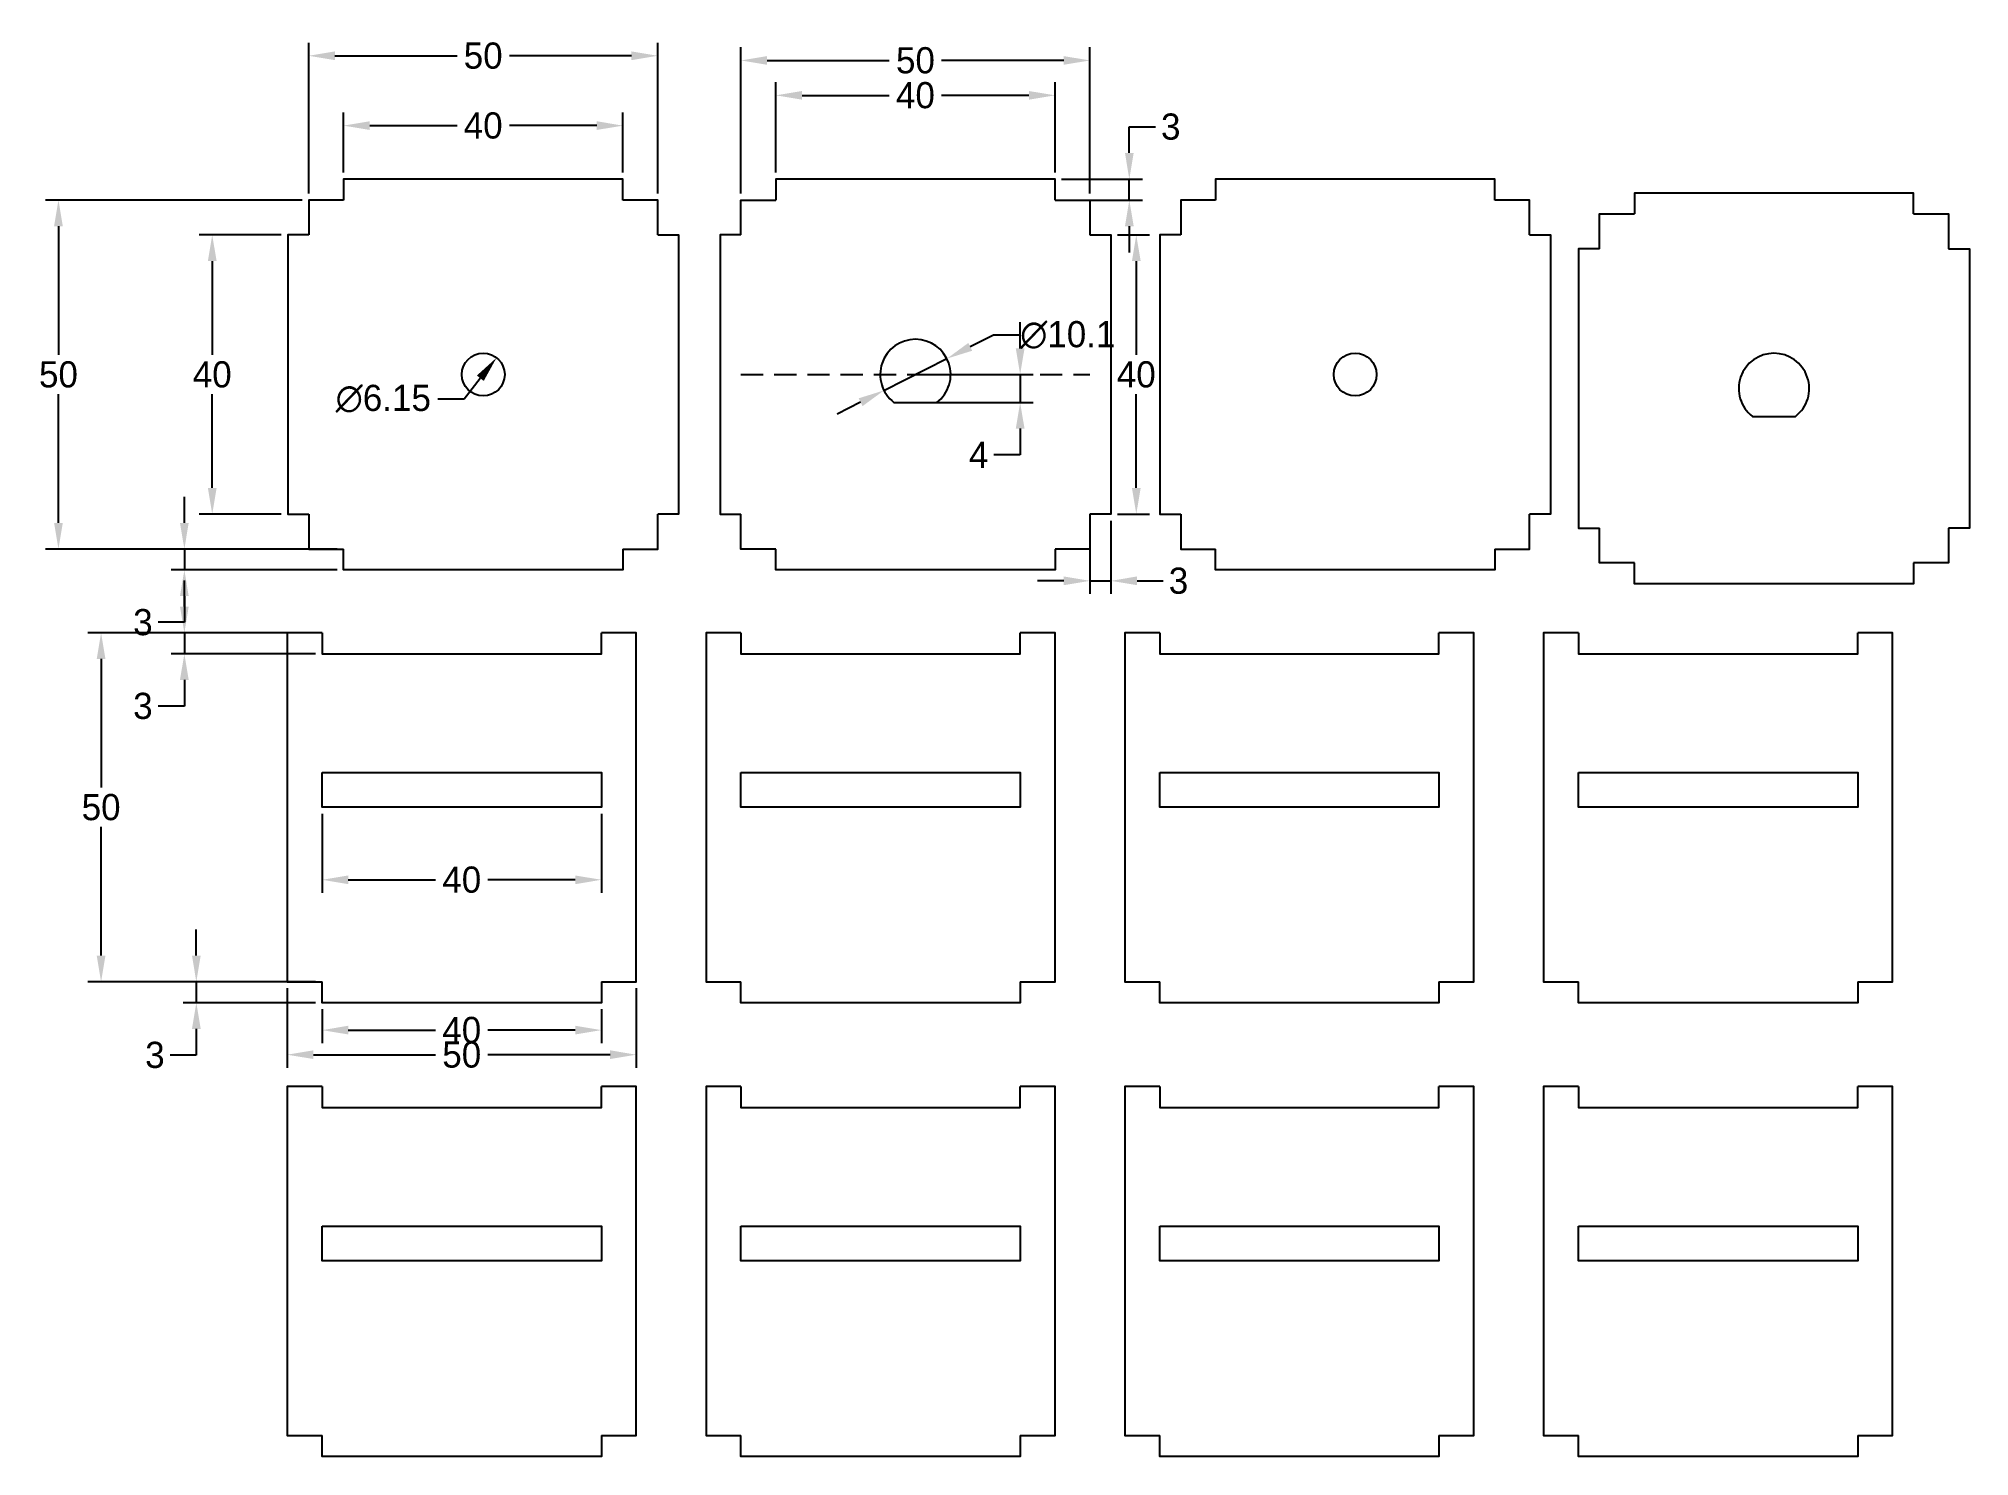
# Model space of a CAD drawing. Header units: millimetres. Extents: x -36 to 241, y 0 to 203.
import ezdxf

# ---------------------------------------------------------------- set-up
doc = ezdxf.new("R2010")
doc.units = ezdxf.units.MM
doc.header["$LTSCALE"] = 0.5
doc.linetypes.add('HIDDEN', pattern=[9.525, 6.35, -3.175])
doc.layers.add('Dim', color=4, linetype='Continuous')
doc.layers.add('Hide', color=3, linetype='HIDDEN')
doc.dimstyles.new('ISO-25', dxfattribs={"dimtxt": 2.5, "dimasz": 2.5, "dimexe": 1.25, "dimexo": 0.625, "dimtad": 1, "dimtxsty": 'Standard', "dimcen": 2.5, "dimadec": 0, "dimazin": 0, "dimtfac": 1, "dimtmove": 0, "dimatfit": 3, "dimfxl": 1, "dimarcsym": 0})

# ---------------------------------------------------------------- blocks, each defined once
blk = doc.blocks.new('*D28')
at = {"layer": 'Defpoints', "color": 0, "transparency": 16777216}
for p in [(90, 155), (90, 151), (105, 151)]:
    blk.add_point(p, dxfattribs=at)
at = {"layer": 'Dim', "color": 0, "lineweight": -2, "transparency": 16777216}
for p, q in [((105, 158.75), (105, 162.5)), ((90.94, 155), (106.88, 155)), ((105, 155), (105, 151)), ((90.94, 151), (106.88, 151)), ((105, 147.25), (105, 143.5)), ((105, 143.5), (101.25, 143.5))]:
    blk.add_line(p, q, dxfattribs=at)
at = {"layer": 'Dim', "color": 0, "transparency": 16777216}
for points in [[(104.38, 158.75), (105.63, 158.75), (105, 155)], [(104.38, 147.25), (105.63, 147.25), (105, 151)]]:
    blk.add_solid(points, dxfattribs=at)
at = {"layer": 'Dim', "color": 0, "transparency": 16777216, "insert": (99.06, 143.5), "char_height": 3.75, "attachment_point": 5}
blk.add_mtext('4', dxfattribs=at)
blk = doc.blocks.new('*D29')
at = {"layer": 'Defpoints', "color": 0, "transparency": 16777216}
for p in [(94.51, 157.28), (85.49, 152.72)]:
    blk.add_point(p, dxfattribs=at)
at = {"layer": 'Dim', "color": 0, "lineweight": -2, "transparency": 16777216}
for p, q in [((101.2, 160.66), (97.86, 158.97)), ((104.95, 160.66), (101.2, 160.66)), ((85.49, 152.72), (94.51, 157.28)), ((82.14, 151.03), (78.8, 149.34))]:
    blk.add_line(p, q, dxfattribs=at)
at = {"layer": 'Dim', "color": 0, "transparency": 16777216}
for points in [[(97.57, 159.52), (98.14, 158.41), (94.51, 157.28)], [(81.86, 151.59), (82.43, 150.48), (85.49, 152.72)]]:
    blk.add_solid(points, dxfattribs=at)
at = {"layer": 'Dim', "color": 0, "transparency": 16777216, "insert": (111.83, 160.66), "char_height": 3.75, "attachment_point": 5}
blk.add_mtext('∅10.1', dxfattribs=at)
blk = doc.blocks.new('*D30')
at = {"layer": 'Defpoints', "color": 0, "transparency": 16777216}
for p in [(29.99, 157.41), (26.16, 152.59)]:
    blk.add_point(p, dxfattribs=at)
at = {"layer": 'Dim', "color": 0, "lineweight": -2, "transparency": 16777216}
for p, q in [((25.33, 151.53), (27.66, 154.47)), ((21.58, 151.53), (25.33, 151.53))]:
    blk.add_line(p, q, dxfattribs=at)
at = {"layer": 'Dim', "color": 0, "transparency": 16777216}
blk.add_solid([(27.17, 154.86), (28.15, 154.08), (29.99, 157.41)], dxfattribs=at)
at = {"layer": 'Dim', "color": 0, "transparency": 16777216, "insert": (13.76, 151.53), "char_height": 3.75, "attachment_point": 5}
blk.add_mtext('∅6.15', dxfattribs=at)
blk = doc.blocks.new('*D31')
at = {"layer": 'Defpoints', "color": 0, "transparency": 16777216}
for p in [(0.07, 175), (-10.75, 135), (0.07, 135)]:
    blk.add_point(p, dxfattribs=at)
at = {"layer": 'Dim', "color": 0, "lineweight": -2, "transparency": 16777216}
for p, q in [((-0.86, 175), (-12.62, 175)), ((-10.75, 171.25), (-10.75, 157.81)), ((-10.75, 138.75), (-10.75, 152.19)), ((-0.86, 135), (-12.62, 135))]:
    blk.add_line(p, q, dxfattribs=at)
at = {"layer": 'Dim', "color": 0, "transparency": 16777216}
for points in [[(-11.37, 171.25), (-10.12, 171.25), (-10.75, 175)], [(-11.37, 138.75), (-10.12, 138.75), (-10.75, 135)]]:
    blk.add_solid(points, dxfattribs=at)
at = {"layer": 'Dim', "color": 0, "transparency": 16777216, "insert": (-10.75, 155), "char_height": 3.75, "attachment_point": 5}
blk.add_mtext('40', dxfattribs=at)
blk = doc.blocks.new('*D32')
at = {"layer": 'Defpoints', "color": 0, "transparency": 16777216}
for p in [(3.07, 180), (-32.78, 130), (3.07, 130)]:
    blk.add_point(p, dxfattribs=at)
at = {"layer": 'Dim', "color": 0, "lineweight": -2, "transparency": 16777216}
for p, q in [((2.14, 180), (-34.66, 180)), ((-32.78, 176.25), (-32.78, 157.81)), ((-32.78, 133.75), (-32.78, 152.19)), ((2.14, 130), (-34.66, 130))]:
    blk.add_line(p, q, dxfattribs=at)
at = {"layer": 'Dim', "color": 0, "transparency": 16777216}
for points in [[(-33.41, 176.25), (-32.16, 176.25), (-32.78, 180)], [(-33.41, 133.75), (-32.16, 133.75), (-32.78, 130)]]:
    blk.add_solid(points, dxfattribs=at)
at = {"layer": 'Dim', "color": 0, "transparency": 16777216, "insert": (-32.78, 155), "char_height": 3.75, "attachment_point": 5}
blk.add_mtext('50', dxfattribs=at)
blk = doc.blocks.new('*D33')
at = {"layer": 'Defpoints', "color": 0, "transparency": 16777216}
for p in [(53.07, 200.67), (3.07, 180), (53.07, 180)]:
    blk.add_point(p, dxfattribs=at)
at = {"layer": 'Dim', "color": 0, "lineweight": -2, "transparency": 16777216}
for p, q in [((3.07, 180.94), (3.07, 202.54)), ((53.07, 180.94), (53.07, 202.54)), ((6.82, 200.67), (24.32, 200.67)), ((49.32, 200.67), (31.82, 200.67))]:
    blk.add_line(p, q, dxfattribs=at)
at = {"layer": 'Dim', "color": 0, "transparency": 16777216}
for points in [[(6.82, 201.29), (6.82, 200.04), (3.07, 200.67)], [(49.32, 201.29), (49.32, 200.04), (53.07, 200.67)]]:
    blk.add_solid(points, dxfattribs=at)
at = {"layer": 'Dim', "color": 0, "transparency": 16777216, "insert": (28.07, 200.67), "char_height": 3.75, "attachment_point": 5}
blk.add_mtext('50', dxfattribs=at)
blk = doc.blocks.new('*D34')
at = {"layer": 'Defpoints', "color": 0, "transparency": 16777216}
for p in [(48.08, 190.66), (8.07, 183), (48.08, 183)]:
    blk.add_point(p, dxfattribs=at)
at = {"layer": 'Dim', "color": 0, "lineweight": -2, "transparency": 16777216}
for p, q in [((8.07, 183.94), (8.07, 192.54)), ((48.08, 183.94), (48.08, 192.54)), ((11.82, 190.66), (24.32, 190.66)), ((44.33, 190.66), (31.82, 190.66))]:
    blk.add_line(p, q, dxfattribs=at)
at = {"layer": 'Dim', "color": 0, "transparency": 16777216}
for points in [[(11.82, 191.29), (11.82, 190.04), (8.07, 190.66)], [(44.33, 191.29), (44.33, 190.04), (48.08, 190.66)]]:
    blk.add_solid(points, dxfattribs=at)
at = {"layer": 'Dim', "color": 0, "transparency": 16777216, "insert": (28.07, 190.66), "char_height": 3.75, "attachment_point": 5}
blk.add_mtext('40', dxfattribs=at)
blk = doc.blocks.new('*D35')
at = {"layer": 'Defpoints', "color": 0, "transparency": 16777216}
for p in [(0, 118), (-26.67, 68), (0, 68)]:
    blk.add_point(p, dxfattribs=at)
at = {"layer": 'Dim', "color": 0, "lineweight": -2, "transparency": 16777216}
for p, q in [((-0.94, 118), (-28.55, 118)), ((-26.67, 114.25), (-26.67, 95.81)), ((-26.67, 71.75), (-26.67, 90.19)), ((-0.94, 68), (-28.55, 68))]:
    blk.add_line(p, q, dxfattribs=at)
at = {"layer": 'Dim', "color": 0, "transparency": 16777216}
for points in [[(-27.3, 114.25), (-26.05, 114.25), (-26.67, 118)], [(-27.3, 71.75), (-26.05, 71.75), (-26.67, 68)]]:
    blk.add_solid(points, dxfattribs=at)
at = {"layer": 'Dim', "color": 0, "transparency": 16777216, "insert": (-26.67, 93), "char_height": 3.75, "attachment_point": 5}
blk.add_mtext('50', dxfattribs=at)
blk = doc.blocks.new('*D36')
at = {"layer": 'Defpoints', "color": 0, "transparency": 16777216}
for p in [(5, 65), (45, 65), (45, 61.07)]:
    blk.add_point(p, dxfattribs=at)
at = {"layer": 'Dim', "color": 0, "lineweight": -2, "transparency": 16777216}
for p, q in [((5, 64.06), (5, 59.2)), ((45, 64.06), (45, 59.2)), ((8.75, 61.07), (21.25, 61.07)), ((41.25, 61.07), (28.75, 61.07))]:
    blk.add_line(p, q, dxfattribs=at)
at = {"layer": 'Dim', "color": 0, "transparency": 16777216}
for points in [[(8.75, 61.7), (8.75, 60.45), (5, 61.07)], [(41.25, 61.7), (41.25, 60.45), (45, 61.07)]]:
    blk.add_solid(points, dxfattribs=at)
at = {"layer": 'Dim', "color": 0, "transparency": 16777216, "insert": (25, 61.07), "char_height": 3.75, "attachment_point": 5}
blk.add_mtext('40', dxfattribs=at)
blk = doc.blocks.new('*D37')
at = {"layer": 'Defpoints', "color": 0, "transparency": 16777216}
for p in [(0, 68), (50, 68), (50, 57.55)]:
    blk.add_point(p, dxfattribs=at)
at = {"layer": 'Dim', "color": 0, "lineweight": -2, "transparency": 16777216}
for p, q in [((0, 67.06), (0, 55.68)), ((50, 67.06), (50, 55.68)), ((3.75, 57.55), (21.25, 57.55)), ((46.25, 57.55), (28.75, 57.55))]:
    blk.add_line(p, q, dxfattribs=at)
at = {"layer": 'Dim', "color": 0, "transparency": 16777216}
for points in [[(3.75, 58.18), (3.75, 56.93), (0, 57.55)], [(46.25, 58.18), (46.25, 56.93), (50, 57.55)]]:
    blk.add_solid(points, dxfattribs=at)
at = {"layer": 'Dim', "color": 0, "transparency": 16777216, "insert": (25, 57.55), "char_height": 3.75, "attachment_point": 5}
blk.add_mtext('50', dxfattribs=at)
blk = doc.blocks.new('*D38')
at = {"layer": 'Defpoints', "color": 0, "transparency": 16777216}
for p in [(5, 93), (45, 93), (45, 82.61)]:
    blk.add_point(p, dxfattribs=at)
at = {"layer": 'Dim', "color": 0, "lineweight": -2, "transparency": 16777216}
for p, q in [((5, 92.06), (5, 80.73)), ((45, 92.06), (45, 80.73)), ((8.75, 82.61), (21.25, 82.61)), ((41.25, 82.61), (28.75, 82.61))]:
    blk.add_line(p, q, dxfattribs=at)
at = {"layer": 'Dim', "color": 0, "transparency": 16777216}
for points in [[(8.75, 83.23), (8.75, 81.98), (5, 82.61)], [(41.25, 83.23), (41.25, 81.98), (45, 82.61)]]:
    blk.add_solid(points, dxfattribs=at)
at = {"layer": 'Dim', "color": 0, "transparency": 16777216, "insert": (25, 82.61), "char_height": 3.75, "attachment_point": 5}
blk.add_mtext('40', dxfattribs=at)
blk = doc.blocks.new('*D39')
at = {"layer": 'Defpoints', "color": 0, "transparency": 16777216}
for p in [(5, 68), (-13.03, 65), (5, 65)]:
    blk.add_point(p, dxfattribs=at)
at = {"layer": 'Dim', "color": 0, "lineweight": -2}
for p, q in [((-13.03, 71.75), (-13.03, 75.5)), ((4.06, 68), (-14.9, 68)), ((-13.03, 68), (-13.03, 65)), ((4.06, 65), (-14.9, 65)), ((-13.03, 61.25), (-13.03, 57.5)), ((-13.03, 57.5), (-16.78, 57.5))]:
    blk.add_line(p, q, dxfattribs=at)
at = {"layer": 'Dim', "color": 0}
for points in [[(-13.65, 71.75), (-12.4, 71.75), (-13.03, 68)], [(-13.65, 61.25), (-12.4, 61.25), (-13.03, 65)]]:
    blk.add_solid(points, dxfattribs=at)
at = {"layer": 'Dim', "color": 0, "insert": (-18.96, 57.5), "char_height": 3.75, "attachment_point": 5}
blk.add_mtext('3', dxfattribs=at)
blk = doc.blocks.new('*D40')
at = {"layer": 'Defpoints', "color": 0, "transparency": 16777216}
for p in [(5, 118), (-14.74, 115), (5, 115)]:
    blk.add_point(p, dxfattribs=at)
at = {"layer": 'Dim', "color": 0, "lineweight": -2}
for p, q in [((-14.74, 121.75), (-14.74, 125.5)), ((4.06, 118), (-16.62, 118)), ((-14.74, 118), (-14.74, 115)), ((4.06, 115), (-16.62, 115)), ((-14.74, 111.25), (-14.74, 107.5)), ((-14.74, 107.5), (-18.49, 107.5))]:
    blk.add_line(p, q, dxfattribs=at)
at = {"layer": 'Dim', "color": 0}
for points in [[(-15.37, 121.75), (-14.12, 121.75), (-14.74, 118)], [(-15.37, 111.25), (-14.12, 111.25), (-14.74, 115)]]:
    blk.add_solid(points, dxfattribs=at)
at = {"layer": 'Dim', "color": 0, "insert": (-20.68, 107.5), "char_height": 3.75, "attachment_point": 5}
blk.add_mtext('3', dxfattribs=at)
blk = doc.blocks.new('*D41')
at = {"layer": 'Defpoints', "color": 0, "transparency": 16777216}
for p in [(8.08, 130), (-14.74, 127), (8.08, 127)]:
    blk.add_point(p, dxfattribs=at)
at = {"layer": 'Dim', "color": 0, "lineweight": -2}
for p, q in [((-14.74, 133.75), (-14.74, 137.5)), ((7.14, 130), (-16.62, 130)), ((-14.74, 130), (-14.74, 127)), ((7.14, 127), (-16.62, 127)), ((-14.74, 123.25), (-14.74, 119.5)), ((-14.74, 119.5), (-18.49, 119.5))]:
    blk.add_line(p, q, dxfattribs=at)
at = {"layer": 'Dim', "color": 0}
for points in [[(-15.37, 133.75), (-14.12, 133.75), (-14.74, 130)], [(-15.37, 123.25), (-14.12, 123.25), (-14.74, 127)]]:
    blk.add_solid(points, dxfattribs=at)
at = {"layer": 'Dim', "color": 0, "insert": (-20.68, 119.5), "char_height": 3.75, "attachment_point": 5}
blk.add_mtext('3', dxfattribs=at)
blk = doc.blocks.new('*D47')
at = {"layer": 'Defpoints', "color": 0, "transparency": 16777216}
for p in [(110, 195), (70, 183), (110, 183)]:
    blk.add_point(p, dxfattribs=at)
at = {"layer": 'Dim', "color": 0, "lineweight": -2}
for p, q in [((70, 183.94), (70, 196.88)), ((110, 183.94), (110, 196.88)), ((73.75, 195), (86.25, 195)), ((106.25, 195), (93.75, 195))]:
    blk.add_line(p, q, dxfattribs=at)
at = {"layer": 'Dim', "color": 0}
for points in [[(73.75, 195.62), (73.75, 194.38), (70, 195)], [(106.25, 195.62), (106.25, 194.38), (110, 195)]]:
    blk.add_solid(points, dxfattribs=at)
at = {"layer": 'Dim', "color": 0, "insert": (90, 195), "char_height": 3.75, "attachment_point": 5}
blk.add_mtext('40', dxfattribs=at)
blk = doc.blocks.new('*D48')
at = {"layer": 'Defpoints', "color": 0, "transparency": 16777216}
for p in [(115, 200), (65, 180), (115, 180)]:
    blk.add_point(p, dxfattribs=at)
at = {"layer": 'Dim', "color": 0, "lineweight": -2}
for p, q in [((65, 180.94), (65, 201.88)), ((68.75, 200), (86.25, 200)), ((111.25, 200), (93.75, 200)), ((115, 180.94), (115, 201.88))]:
    blk.add_line(p, q, dxfattribs=at)
at = {"layer": 'Dim', "color": 0}
for points in [[(68.75, 200.62), (68.75, 199.38), (65, 200)], [(111.25, 200.62), (111.25, 199.38), (115, 200)]]:
    blk.add_solid(points, dxfattribs=at)
at = {"layer": 'Dim', "color": 0, "insert": (90, 200), "char_height": 3.75, "attachment_point": 5}
blk.add_mtext('50', dxfattribs=at)
blk = doc.blocks.new('*D49')
at = {"layer": 'Defpoints', "color": 0, "transparency": 16777216}
for p in [(110, 183), (120.64, 183), (110, 180)]:
    blk.add_point(p, dxfattribs=at)
at = {"layer": 'Dim', "color": 0, "lineweight": -2}
for p, q in [((120.64, 186.75), (120.64, 190.5)), ((120.64, 190.5), (124.39, 190.5)), ((110.94, 183), (122.52, 183)), ((120.64, 180), (120.64, 183)), ((110.94, 180), (122.52, 180)), ((120.64, 176.25), (120.64, 172.5))]:
    blk.add_line(p, q, dxfattribs=at)
at = {"layer": 'Dim', "color": 0}
for points in [[(120.02, 186.75), (121.27, 186.75), (120.64, 183)], [(120.02, 176.25), (121.27, 176.25), (120.64, 180)]]:
    blk.add_solid(points, dxfattribs=at)
at = {"layer": 'Dim', "color": 0, "insert": (126.58, 190.5), "char_height": 3.75, "attachment_point": 5}
blk.add_mtext('3', dxfattribs=at)
blk = doc.blocks.new('*D50')
at = {"layer": 'Defpoints', "color": 0, "transparency": 16777216}
for p in [(115, 135), (118, 135), (118, 125.44)]:
    blk.add_point(p, dxfattribs=at)
at = {"layer": 'Dim', "color": 0, "lineweight": -2}
for p, q in [((115, 134.06), (115, 123.57)), ((118, 134.06), (118, 123.57)), ((111.25, 125.44), (107.5, 125.44)), ((115, 125.44), (118, 125.44)), ((121.75, 125.44), (125.5, 125.44))]:
    blk.add_line(p, q, dxfattribs=at)
at = {"layer": 'Dim', "color": 0}
for points in [[(111.25, 126.07), (111.25, 124.82), (115, 125.44)], [(121.75, 126.07), (121.75, 124.82), (118, 125.44)]]:
    blk.add_solid(points, dxfattribs=at)
at = {"layer": 'Dim', "color": 0, "insert": (127.69, 125.44), "char_height": 3.75, "attachment_point": 5}
blk.add_mtext('3', dxfattribs=at)
blk = doc.blocks.new('*D51')
at = {"layer": 'Defpoints', "color": 0, "transparency": 16777216}
for p in [(118, 175), (118, 135), (121.64, 135)]:
    blk.add_point(p, dxfattribs=at)
at = {"layer": 'Dim', "color": 0, "lineweight": -2}
for p, q in [((118.94, 175), (123.52, 175)), ((121.64, 171.25), (121.64, 157.81)), ((121.64, 138.75), (121.64, 152.19)), ((118.94, 135), (123.52, 135))]:
    blk.add_line(p, q, dxfattribs=at)
at = {"layer": 'Dim', "color": 0}
for points in [[(121.02, 171.25), (122.27, 171.25), (121.64, 175)], [(121.02, 138.75), (122.27, 138.75), (121.64, 135)]]:
    blk.add_solid(points, dxfattribs=at)
at = {"layer": 'Dim', "color": 0, "insert": (121.64, 155), "char_height": 3.75, "attachment_point": 5}
blk.add_mtext('40', dxfattribs=at)

msp = doc.modelspace()

# ---------------------------------------------------------------- linework, layer by layer
for p, q in [((86.917, 151), (93.083, 151)), ((209.917, 149), (216.083, 149))]:
    msp.add_line(p, q)
for points in [[(48.075, 180), (48.075, 183), (8.075, 183), (8.075, 180)], [(110, 180), (110, 183), (70, 183), (70, 180)], [(173, 180), (173, 183), (133, 183), (133, 180)], [(8.075, 180), (3.075, 180), (3.075, 175)], [(53.075, 175), (53.075, 180), (48.075, 180)], [(65, 175), (65, 180), (70, 180)], [(110, 180), (115, 180), (115, 175)], [(133, 180), (128, 180), (128, 175)], [(178, 175), (178, 180), (173, 180)], [(233, 178), (233, 181), (193, 181), (193, 178)], [(188, 173), (188, 178), (193, 178)], [(233, 178), (238, 178), (238, 173)], [(3.075, 175), (0.075, 175), (0.075, 135), (3.075, 135)], [(53.075, 175), (56.075, 175), (56.075, 135), (53.075, 135)], [(65, 175), (62, 175), (62, 135), (65, 135)], [(115, 175), (118, 175), (118, 135), (115, 135)], [(128, 175), (125, 175), (125, 135), (128, 135)], [(178, 175), (181, 175), (181, 135), (178, 135)], [(188, 173), (185, 173), (185, 133), (188, 133)], [(238, 173), (241, 173), (241, 133), (238, 133)], [(3.075, 135), (3.075, 130), (8.075, 130)], [(48.075, 130), (53.075, 130), (53.075, 135)], [(70, 130), (65, 130), (65, 135)], [(115, 135), (115, 130), (110, 130)], [(128, 135), (128, 130), (133, 130)], [(173, 130), (178, 130), (178, 135)], [(193, 128), (188, 128), (188, 133)], [(238, 133), (238, 128), (233, 128)], [(48.075, 130), (48.075, 127), (8.075, 127), (8.075, 130)], [(110, 130), (110, 127), (70, 127), (70, 130)], [(173, 130), (173, 127), (133, 127), (133, 130)], [(233, 128), (233, 125), (193, 125), (193, 128)], [(5, 118), (0, 118), (0, 68), (5, 68)], [(5, 118), (5, 115), (45, 115), (45, 118)], [(45, 68), (50, 68), (50, 118), (45, 118)], [(65, 118), (60, 118), (60, 68), (65, 68)], [(65, 118), (65, 115), (105, 115), (105, 118)], [(105, 68), (110, 68), (110, 118), (105, 118)], [(125, 118), (120, 118), (120, 68), (125, 68)], [(125, 118), (125, 115), (165, 115), (165, 118)], [(165, 68), (170, 68), (170, 118), (165, 118)], [(185, 118), (180, 118), (180, 68), (185, 68)], [(185, 118), (185, 115), (225, 115), (225, 118)], [(225, 68), (230, 68), (230, 118), (225, 118)], [(45, 68), (45, 65), (5, 65), (5, 68)], [(105, 68), (105, 65), (65, 65), (65, 68)], [(165, 68), (165, 65), (125, 65), (125, 68)], [(225, 68), (225, 65), (185, 65), (185, 68)], [(5, 53), (0, 53), (0, 3), (5, 3)], [(5, 53), (5, 50), (45, 50), (45, 53)], [(45, 3), (50, 3), (50, 53), (45, 53)], [(65, 53), (60, 53), (60, 3), (65, 3)], [(65, 53), (65, 50), (105, 50), (105, 53)], [(105, 3), (110, 3), (110, 53), (105, 53)], [(125, 53), (120, 53), (120, 3), (125, 3)], [(125, 53), (125, 50), (165, 50), (165, 53)], [(165, 3), (170, 3), (170, 53), (165, 53)], [(185, 53), (180, 53), (180, 3), (185, 3)], [(185, 53), (185, 50), (225, 50), (225, 53)], [(225, 3), (230, 3), (230, 53), (225, 53)], [(45, 3), (45, 0), (5, 0), (5, 3)], [(105, 3), (105, 0), (65, 0), (65, 3)], [(165, 3), (165, 0), (125, 0), (125, 3)], [(225, 3), (225, 0), (185, 0), (185, 3)]]:
    msp.add_lwpolyline(points)
for points in [[(5, 98), (45, 98), (45, 93), (5, 93)], [(65, 98), (105, 98), (105, 93), (65, 93)], [(125, 98), (165, 98), (165, 93), (125, 93)], [(185, 98), (225, 98), (225, 93), (185, 93)], [(5, 33), (45, 33), (45, 28), (5, 28)], [(65, 33), (105, 33), (105, 28), (65, 28)], [(125, 33), (165, 33), (165, 28), (125, 28)], [(185, 33), (225, 33), (225, 28), (185, 28)]]:
    msp.add_lwpolyline(points, close=True)
for centre in [(28.075, 155), (153, 155)]:
    msp.add_circle(centre, 3.075)
for centre in [(90, 155), (213, 153)]:
    msp.add_arc(centre, 5.05, 307.61976, 232.38024)
at = {"layer": 'Hide'}
msp.add_line((65, 155), (115, 155), dxfattribs=at)

# ---------------------------------------------------------------- dimensions: what is measured, and where the dimension line sits
at = {"layer": 'Dim'}
for p1, p2, distance, picture, middle in [((3.075, 180), (53.075, 180), 20.666, '*D33', (28.075, 200.666)), ((8.075, 183), (48.075, 183), 7.661, '*D34', (28.075, 190.661)), ((3.075, 180), (3.075, 130), -35.858, '*D32', (-32.783, 155)), ((0.075, 175), (0.075, 135), -10.822, '*D31', (-10.747, 155)), ((90, 155), (90, 151), 15, '*D28', (99.063, 143.5)), ((8.075, 130), (8.075, 127), -22.818, '*D41', (-20.681, 119.5)), ((5, 118), (5, 115), -19.743, '*D40', (-20.681, 107.5)), ((0, 118), (0, 68), -26.674, '*D35', (-26.674, 93)), ((5, 93), (45, 93), -10.392, '*D38', (25, 82.608)), ((5, 68), (5, 65), -18.026, '*D39', (-18.963, 57.5)), ((0, 68), (50, 68), -10.447, '*D37', (25, 57.553)), ((5, 65), (45, 65), -3.926, '*D36', (25, 61.074))]:
    dim = msp.add_aligned_dim(p1=p1, p2=p2, distance=distance, dimstyle='ISO-25', override={"dimscale": 1.5, "dimtad": 0, "dimtih": 1, "dimtoh": 1, "dimdsep": 46}, dxfattribs=at)
    dim.commit()
    dim.dimension.update_dxf_attribs({"geometry": picture, "text_midpoint": middle})
for base, p1, p2, picture, middle in [((115, 200), (65, 180), (115, 180), '*D48', (90, 200)), ((110, 195), (70, 183), (110, 183), '*D47', (90, 195)), ((118, 125.444), (115, 135), (118, 135), '*D50', (127.688, 125.444))]:
    dim = msp.add_linear_dim(base=base, p1=p1, p2=p2, dimstyle='ISO-25', override={"dimscale": 1.5, "dimtad": 0, "dimtih": 1, "dimtoh": 1, "dimdsep": 46}, dxfattribs=at)
    dim.commit()
    dim.dimension.update_dxf_attribs({"geometry": picture, "text_midpoint": middle})
for base, p1, p2, picture, middle in [((120.645, 183), (110, 180), (110, 183), '*D49', (126.582, 190.5)), ((121.644, 135), (118, 175), (118, 135), '*D51', (121.644, 155))]:
    dim = msp.add_linear_dim(base=base, p1=p1, p2=p2, angle=90, dimstyle='ISO-25', override={"dimscale": 1.5, "dimtad": 0, "dimtih": 1, "dimtoh": 1, "dimdsep": 46}, dxfattribs=at)
    dim.commit()
    dim.dimension.update_dxf_attribs({"geometry": picture, "text_midpoint": middle})
dim = msp.add_diameter_dim_2p(p1=(85.492, 152.724), p2=(94.508, 157.276), dimstyle='ISO-25', override={"dimscale": 1.5, "dimtad": 0, "dimtih": 1, "dimtoh": 1, "dimdsep": 46}, dxfattribs=at)
dim.commit()
dim.dimension.update_dxf_attribs({"geometry": '*D29', "text_midpoint": (111.828, 160.657)})
dim = msp.add_diameter_dim_2p(p1=(26.165, 152.59), p2=(29.985, 157.41), dimstyle='ISO-25', override={"dimscale": 1.5, "dimtad": 0, "dimtih": 1, "dimtoh": 1, "dimdsep": 46}, dxfattribs=at)
dim.commit()
dim.dimension.update_dxf_attribs({"geometry": '*D30', "text_midpoint": (13.763, 151.533), "dimtype": 163})

doc.saveas('drawing.dxf')
